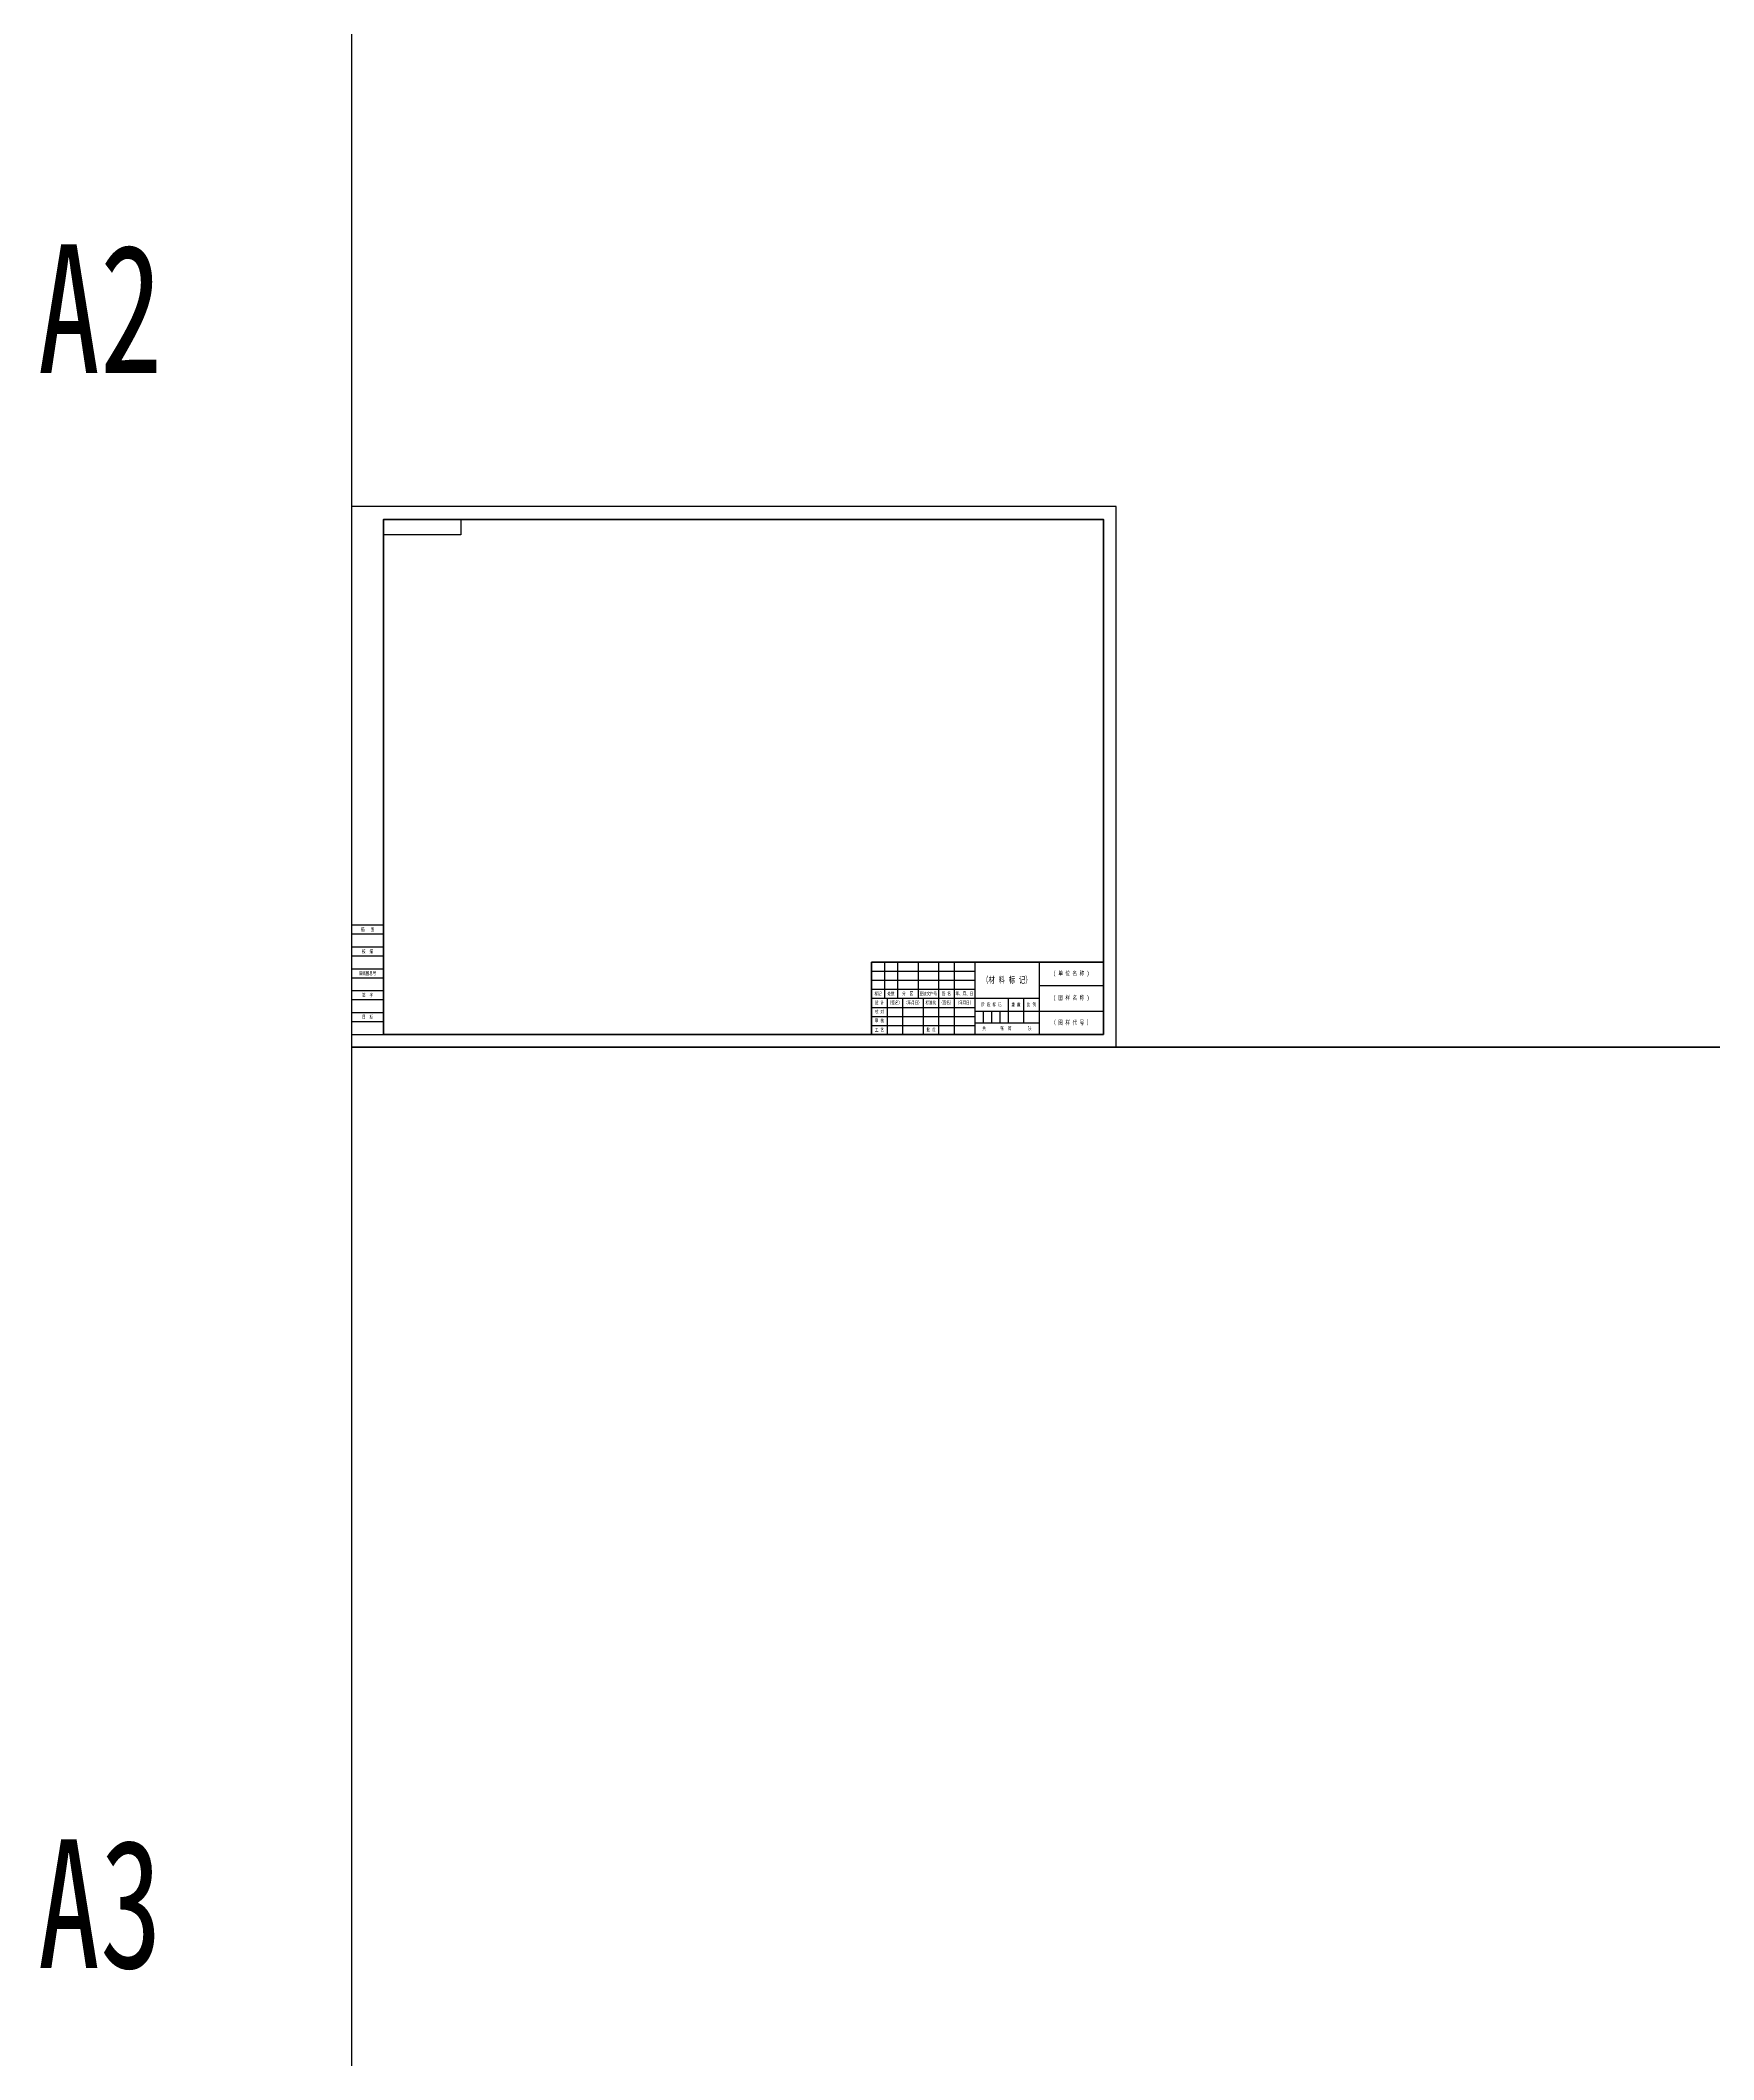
# Model space of a CAD drawing. Header units: millimetres. Extents: x -242 to 4956, y 0 to 6520.
# Drawn here: x -242 to 1058, y 1692 to 3260 of the extents above; entities that cross this region are included whole.
import ezdxf
from ezdxf.enums import TextEntityAlignment as Align

# ---------------------------------------------------------------- set-up
doc = ezdxf.new("R2010")
doc.units = ezdxf.units.MM
doc.styles.get("Standard").update_dxf_attribs({"font": '', "width": 0.71})
doc.styles.add('样式 1', font='', dxfattribs={"width": 0.71})
doc.styles.get('Standard').set_extended_font_data('SimSun')
doc.styles.get('样式 1').set_extended_font_data('SimSun')

msp = doc.modelspace()

# ---------------------------------------------------------------- linework, layer by layer
for p, q in [((0, 2573), (25, 2573)), ((0, 2566), (25, 2566)), ((0, 2556), (25, 2556)), ((0, 2549), (25, 2549)), ((414, 2544), (414, 2516)), ((424, 2544), (424, 2516)), ((440, 2544), (440, 2516)), ((456, 2544), (456, 2488)), ((468, 2544), (468, 2488)), ((484, 2544), (484, 2488)), ((534, 2544), (534, 2488)), ((0, 2539), (25, 2539)), ((0, 2532), (25, 2532)), ((404, 2537), (484, 2537)), ((404, 2530), (484, 2530)), ((534, 2526), (584, 2526)), ((0, 2522), (25, 2522)), ((0, 2515), (25, 2515)), ((404, 2523), (484, 2523)), ((404, 2516), (534, 2516)), ((416, 2516), (416, 2488)), ((428, 2516), (428, 2488)), ((444, 2516), (444, 2488)), ((510, 2516), (510, 2497)), ((522, 2516), (522, 2497)), ((0, 2505), (25, 2505)), ((0, 2498), (25, 2498)), ((404, 2509), (484, 2509)), ((404, 2502), (484, 2502)), ((404, 2495), (484, 2495)), ((484, 2506), (584, 2506)), ((484, 2497), (534, 2497)), ((490.5, 2506), (490.5, 2497)), ((497, 2506), (497, 2497)), ((503.5, 2506), (503.5, 2497)), ((0, 2488), (25, 2488))]:
    msp.add_line(p, q)
for points in [[(0, 2478), (1239, 2478), (1239, 3717), (0, 3717)], [(0, 2478), (594, 2478), (594, 2898), (0, 2898)], [(85, 2876), (25, 2876), (25, 2888), (85, 2888)], [(0, 1239), (1239, 1239), (1239, 2478), (0, 2478)]]:
    msp.add_lwpolyline(points, close=True)
at = {"lineweight": 70}
for points in [[(25, 2488), (584, 2488), (584, 2888), (25, 2888)], [(584, 2488), (404, 2488), (404, 2544), (584, 2544)]]:
    msp.add_lwpolyline(points, close=True, dxfattribs=at)

# ---------------------------------------------------------------- texts
at = {"width": 0.71}
for s, p in [('A2', (-243.6, 3001.7)), ('A3', (-243.6, 1762.7))]:
    msp.add_text(s, height=100, dxfattribs=at).set_placement(p)
at = {"style": '样式 1', "width": 0.7}
for s, p in [('描   图', (12.5, 2569.5)), ('校  描', (12.5, 2552.5)), ('旧底图总号', (12.5, 2535.5)), ('签  字', (12.5, 2518.5)), ('日  期', (12.5, 2501.6))]:
    msp.add_text(s, height=2.75, dxfattribs=at).set_placement(p, align=Align.MIDDLE_CENTER)
at = {"attachment_point": 5, "style": '样式 1'}
for s, width, insert, char_height in [('（材 料 标 记）', 55.823, (509, 2530), 5), ('( 单 位 名 称 )', 50, (559, 2535), 3.5), ('标记', 10, (409, 2519.5), 2.75), ('设 计', 12, (410, 2512.5), 2.75), ('{\\fFangSong_GB2312|b0|i0|c134|p49;处数}', 10, (419, 2519.5), 2.75), ('（签名）', 12, (422, 2512.5), 2.75), ('分  区', 16, (432, 2519.5), 2.75), ('（年月日）', 16, (436, 2512.5), 2.75), ('更该文件号', 18.974, (448, 2519.5), 2.75), ('标准化', 12, (450, 2512.5), 2.75), ('（签名）', 12, (462, 2512.5), 2.75), ('年、月、日', 16, (476, 2519.5), 2.75), ('（年月日）', 16, (476, 2512.5), 2.75), ('阶 段 标 记', 26, (497, 2511), 2.75), ('重 量', 12, (516, 2511), 2.75), ('比 例', 12, (528, 2511), 2.75), ('( 图 样 名 称 )', 50, (559, 2516), 3.5), ('校 对', 12, (410, 2505.5), 2.75), ('审 核', 12, (410, 2498.5), 2.75), ('共       张  第        张', 50, (509, 2492.5), 2.75), ('（ 图 样 代 号 ）', 50, (559, 2497), 3.5), ('工 艺', 12, (410, 2491.5), 2.75), ('批 准', 12, (450, 2491.5), 2.75)]:
    msp.add_mtext_dynamic_manual_height_columns(s, width=width, gutter_width=12.5, heights=[0], dxfattribs=dict(at, insert=insert, char_height=char_height))
at = {"insert": (462, 2519.5), "char_height": 2.75, "attachment_point": 5, "style": '样式 1'}
msp.add_mtext_dynamic_auto_height_columns('签 名', width=12, gutter_width=12.5, height=7, count=1, dxfattribs=at)

doc.saveas('drawing.dxf')
